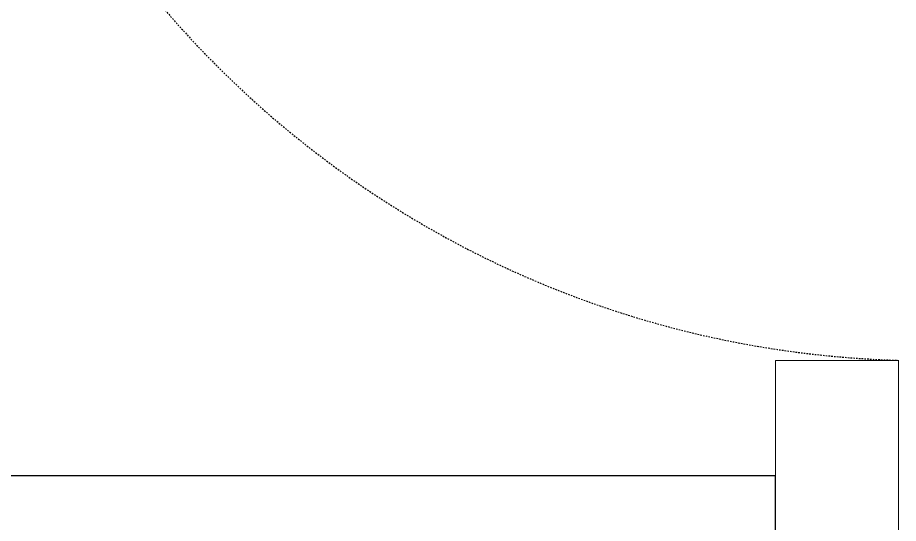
# Model space of a CAD drawing. Header units: millimetres. Extents: x 699029 to 727993, y 4486031 to 4516039.
# Drawn here: x 726346.7 to 726418.3, y 4492524.9 to 4492566.1 of the extents above; entities that cross this region are included whole.
import ezdxf

# ---------------------------------------------------------------- set-up
doc = ezdxf.new("R2010")
doc.units = ezdxf.units.MM
doc.set_wipeout_variables(frame=1)
doc.linetypes.add('HIDDEN2', pattern=[0.1875, 0.125, -0.0625])
doc.layers.add('DBM_w_sld', color=111, linetype='Continuous', lineweight=20)
doc.layers.add('Deko_Ahsap01', color=23, linetype='Continuous')
doc.layers.add('Deko_Ahsap02', color=251, linetype='Continuous')

# ---------------------------------------------------------------- blocks, each defined once
blk = doc.blocks.new('eeere')
at = {"color": 8, "linetype": 'HIDDEN2'}
blk.add_arc((11412.372, 494.627), 81.825, 2.85431, 88.2863, dxfattribs=at)

msp = doc.modelspace()

# ---------------------------------------------------------------- linework, layer by layer
at = {"layer": 'DBM_w_sld'}
msp.add_lwpolyline([(726408.295, 4492473.823), (726408.295, 4492538.197), (726418.295, 4492538.197), (726418.295, 4492453.823)], dxfattribs=at)

# ---------------------------------------------------------------- block references
at = {"color": 5, "lineweight": 53, "rotation": 180}
msp.add_blockref('eeere', (737833.114, 4493114.613), dxfattribs=at)

# ---------------------------------------------------------------- next in the draw order: wipeouts: each hides what was drawn before it
msp.add_wipeout([(726408.295, 4492528.823), (726408.295, 4492485.623), (726308.26, 4492485.623), (726308.26, 4492528.823)]).dxf.layer = 'Deko_Ahsap02'

# ---------------------------------------------------------------- next in the draw order: linework, layer by layer
at = {"layer": 'Deko_Ahsap01'}
msp.add_lwpolyline([(726308.258, 4492473.823), (726408.295, 4492473.823), (726408.295, 4492528.823), (726308.258, 4492528.823)], close=True, dxfattribs=at)

doc.saveas('drawing.dxf')
